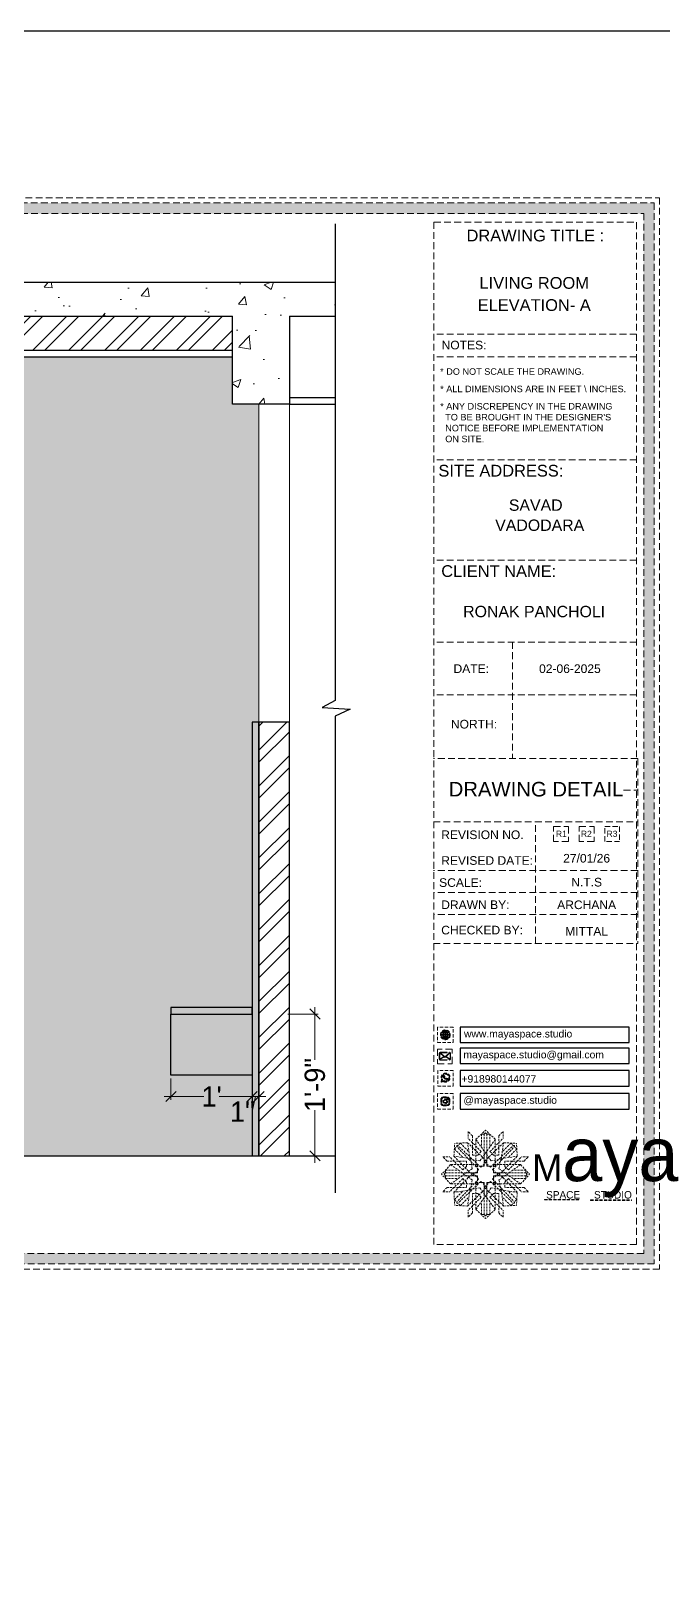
# Model space of a CAD drawing. Header units: millimetres. Extents: x 35877 to 3066687, y -650199 to -40525.
# Drawn here: x 148174.8 to 148268.2, y -179116.8 to -178889.6 of the extents above; entities that cross this region are included whole.
import ezdxf
from ezdxf.enums import TextEntityAlignment as Align

# ---------------------------------------------------------------- set-up
doc = ezdxf.new("R2010")
doc.units = ezdxf.units.MM
doc.header["$MEASUREMENT"] = 0
doc.header["$PDMODE"] = 35
doc.linetypes.add('DASHED', pattern=[0.75, 0.5, -0.25])
doc.linetypes.add('DASHEDX2', pattern=[1.5, 1, -0.5])
doc.layers.get('Defpoints').update_dxf_attribs({"color": 220})
doc.layers.add('AR HATCH-7', color=7, linetype='Continuous')
doc.layers.add('str coll', color=6, linetype='Continuous')
for name, color, linetype, lineweight in [('dim05', 1, 'Continuous', 13), ('Dimension', 10, 'DASHEDX2', 20), ('FURNITURE', 32, 'Continuous', 9), ('furniture dimensions', 1, 'DASHED', 0), ('FURNITURE-1', 252, 'Continuous', 13), ('NAME PLATE', 7, 'Continuous', 25), ('SECTION ( SLAB PLine )', 104, 'Continuous', 30), ('wall', 7, 'Continuous', 30), ('XX~SLAB ( BEAM )~ ( DIM )', 7, 'Continuous', 9)]:
    doc.layers.add(name, color=color, linetype=linetype, lineweight=lineweight)
doc.styles.add('Arial', font='arial.ttf')
doc.styles.add('century g', font='GOTHIC.TTF')
doc.styles.get("Standard").update_dxf_attribs({"font": 'arial.ttf', "height": 6})
doc.dimstyles.new('Archana', dxfattribs={"dimtxt": 2, "dimasz": 0.75, "dimexe": 0.5, "dimexo": 0.5, "dimgap": 0, "dimtad": 0, "dimzin": 0, "dimdsep": 46, "dimlunit": 4, "dimtxsty": 'century g', "dimblk": 'OBLIQUE', "dimcen": 0, "dimdle": 1, "dimclrd": 256, "dimclre": 256, "dimclrt": 256, "dimadec": 0, "dimazin": 0, "dimtfac": 1, "dimtofl": 0, "dimtmove": 1, "dimatfit": 3, "dimfxl": 1, "dimfxlon": 1, "dimtolj": 1, "dimtzin": 0, "dimlwd": -1, "dimlwe": -1, "dimarcsym": 0})

# ---------------------------------------------------------------- blocks, each defined once
blk = doc.blocks.new('FSFSF')
at = {"color": 42, "lineweight": 5, "true_color": 0xe0ac11}
for p, q in [((28600.03, 143.51), (28600.03, 140.16)), ((28602.15, 141.41), (28600.03, 143.51)), ((28603.86, 139.69), (28608.58, 144.08)), ((28607.9, 142.22), (28608.58, 142.85)), ((28613.31, 139.69), (28608.58, 144.08)), ((28609.27, 142.22), (28608.59, 142.85)), ((28615.02, 141.41), (28617.14, 143.51)), ((28617.14, 143.51), (28617.14, 140.16)), ((28593.19, 131.45), (28593.54, 137.71)), ((28593.39, 135), (28594.56, 136.12)), ((28593.39, 135), (28597.6, 130.78)), ((28599.8, 138.06), (28593.54, 137.71)), ((28595.12, 136.69), (28594.53, 136.69)), ((28594.56, 136.12), (28594.56, 136.71)), ((28605.17, 124.98), (28594.56, 136.12)), ((28596.24, 137.86), (28595.12, 136.69)), ((28606.27, 126.08), (28595.12, 136.69)), ((28596.24, 137.86), (28600.47, 133.65)), ((28601.03, 130), (28599.8, 138.06)), ((28599.8, 138.05), (28608.58, 129.56)), ((28606.47, 133.76), (28600.03, 140.16)), ((28602.15, 141.41), (28602.15, 131.95)), ((28603.86, 126.58), (28603.86, 139.69)), ((28603.86, 139.69), (28608.58, 133.02)), ((28607.9, 142.22), (28606.58, 142.22)), ((28606.58, 142.22), (28606.58, 135.84)), ((28607.9, 142.22), (28607.9, 126.58)), ((28613.31, 139.69), (28608.59, 133.02)), ((28617.37, 138.05), (28608.59, 129.56)), ((28609.27, 142.22), (28609.27, 126.58)), ((28609.27, 142.22), (28610.59, 142.22)), ((28610.59, 142.22), (28610.59, 135.84)), ((28610.7, 133.76), (28617.14, 140.16)), ((28610.9, 126.08), (28622.05, 136.69)), ((28612.02, 124.98), (28622.62, 136.12)), ((28613.31, 126.58), (28613.31, 139.69)), ((28615.02, 141.41), (28615.02, 131.95)), ((28616.14, 130), (28617.37, 138.06)), ((28620.93, 137.86), (28616.7, 133.65)), ((28617.37, 138.06), (28623.63, 137.71)), ((28623.8, 135), (28619.59, 130.78)), ((28620.93, 137.86), (28622.05, 136.69)), ((28622.05, 136.69), (28622.64, 136.69)), ((28622.62, 136.12), (28622.62, 136.71)), ((28623.8, 135), (28622.62, 136.12)), ((28624, 131.45), (28623.65, 137.71)), ((28587.73, 131.22), (28591.08, 131.22)), ((28589.84, 129.1), (28587.73, 131.22)), ((28589.84, 129.1), (28599.29, 129.1)), ((28597.49, 124.78), (28591.08, 131.22)), ((28593.19, 131.45), (28601.69, 122.67)), ((28601.25, 130.22), (28593.19, 131.45)), ((28599.29, 126.5), (28599.29, 129.1)), ((28605.86, 129.18), (28601.03, 130)), ((28602.07, 125.39), (28601.25, 130.22)), ((28604.75, 131.95), (28602.15, 131.95)), ((28604.71, 127.57), (28603.86, 127.57)), ((28604.7, 126.58), (28604.71, 127.57)), ((28606.47, 133.76), (28604.75, 131.95)), ((28605.86, 129.18), (28608.58, 133.02)), ((28606.27, 126.08), (28608.58, 128.27)), ((28607.9, 128.92), (28608.58, 129.56)), ((28607.9, 128.92), (28608.58, 128.27)), ((28611.31, 129.18), (28608.59, 133.02)), ((28609.27, 128.92), (28608.59, 129.56)), ((28609.27, 128.92), (28608.59, 128.27)), ((28610.9, 126.08), (28608.59, 128.27)), ((28610.7, 133.76), (28612.42, 131.95)), ((28611.31, 129.18), (28616.14, 130)), ((28612.42, 131.95), (28615.02, 131.95)), ((28612.46, 126.58), (28612.46, 127.57)), ((28612.46, 127.57), (28613.31, 127.57)), ((28615.12, 125.39), (28615.94, 130.22)), ((28623.99, 131.45), (28615.5, 122.67)), ((28615.94, 130.22), (28624, 131.45)), ((28627.34, 129.1), (28617.89, 129.1)), ((28617.89, 126.5), (28617.89, 129.1)), ((28619.7, 124.78), (28626.1, 131.22)), ((28629.45, 131.22), (28626.1, 131.22)), ((28627.34, 129.1), (28629.45, 131.22)), ((28591.56, 127.39), (28587.17, 122.66)), ((28591.56, 117.94), (28587.17, 122.66)), ((28589.03, 123.35), (28588.4, 122.67)), ((28589.03, 121.98), (28588.4, 122.65)), ((28589.03, 123.35), (28589.03, 124.67)), ((28589.03, 124.67), (28595.4, 124.67)), ((28589.03, 123.35), (28604.66, 123.35)), ((28589.03, 121.98), (28604.66, 121.98)), ((28589.03, 121.98), (28589.03, 120.66)), ((28589.03, 120.66), (28595.4, 120.66)), ((28597.49, 120.54), (28591.08, 114.11)), ((28604.66, 127.39), (28591.56, 127.39)), ((28591.56, 127.39), (28598.23, 122.67)), ((28591.56, 117.94), (28598.23, 122.65)), ((28593.19, 113.88), (28601.69, 122.65)), ((28605.17, 120.35), (28594.56, 109.2)), ((28597.49, 124.78), (28599.29, 126.5)), ((28597.49, 120.54), (28599.29, 118.83)), ((28602.07, 125.39), (28598.23, 122.67)), ((28602.07, 119.94), (28598.23, 122.65)), ((28602.07, 119.94), (28601.25, 115.1)), ((28602.33, 123.35), (28601.69, 122.67)), ((28602.33, 121.98), (28601.69, 122.65)), ((28602.33, 123.35), (28602.97, 122.67)), ((28602.33, 121.98), (28602.97, 122.65)), ((28605.17, 124.98), (28602.97, 122.67)), ((28605.17, 120.35), (28602.97, 122.65)), ((28603.68, 126.54), (28603.68, 127.39)), ((28604.66, 126.54), (28603.68, 126.54)), ((28607.9, 126.58), (28603.86, 126.58)), ((28604.66, 123.35), (28604.66, 127.39)), ((28604.66, 121.98), (28604.66, 117.94)), ((28609.27, 126.58), (28613.31, 126.58)), ((28612.02, 124.98), (28614.21, 122.67)), ((28612.02, 120.35), (28614.21, 122.65)), ((28612.02, 120.35), (28622.62, 109.2)), ((28612.52, 123.35), (28612.52, 127.39)), ((28612.52, 127.39), (28625.63, 127.39)), ((28612.52, 126.54), (28613.51, 126.54)), ((28628.16, 123.35), (28612.52, 123.35)), ((28612.52, 121.98), (28612.52, 117.94)), ((28628.16, 121.98), (28612.52, 121.98)), ((28613.51, 126.54), (28613.51, 127.39)), ((28614.85, 123.35), (28614.21, 122.67)), ((28614.85, 121.98), (28614.21, 122.65)), ((28614.85, 123.35), (28615.5, 122.67)), ((28614.85, 121.98), (28615.5, 122.65)), ((28615.12, 125.39), (28618.96, 122.67)), ((28615.12, 119.94), (28618.96, 122.65)), ((28615.12, 119.94), (28615.94, 115.1)), ((28623.99, 113.88), (28615.5, 122.65)), ((28619.7, 124.78), (28617.89, 126.5)), ((28619.7, 120.54), (28617.89, 118.83)), ((28625.63, 127.39), (28618.96, 122.67)), ((28625.63, 117.94), (28618.96, 122.65)), ((28619.7, 120.54), (28626.1, 114.11)), ((28628.16, 124.67), (28621.78, 124.67)), ((28628.16, 120.66), (28621.78, 120.66)), ((28625.63, 127.39), (28630.02, 122.66)), ((28625.63, 117.94), (28630.02, 122.66)), ((28628.16, 123.35), (28628.16, 124.67)), ((28628.16, 123.35), (28628.78, 122.67)), ((28628.16, 121.98), (28628.78, 122.65)), ((28628.16, 121.98), (28628.16, 120.66)), ((28589.84, 116.23), (28587.73, 114.11)), ((28587.73, 114.11), (28591.08, 114.11)), ((28589.84, 116.23), (28599.29, 116.23)), ((28604.66, 117.94), (28591.56, 117.94)), ((28601.25, 115.1), (28593.19, 113.87)), ((28593.19, 113.87), (28593.54, 107.62)), ((28593.39, 110.32), (28597.6, 114.55)), ((28606.27, 119.15), (28595.12, 108.54)), ((28599.29, 118.83), (28599.29, 116.23)), ((28599.8, 107.17), (28608.58, 115.67)), ((28601.03, 115.23), (28599.8, 107.17)), ((28605.86, 116.05), (28601.03, 115.23)), ((28602.15, 103.82), (28602.15, 113.27)), ((28604.75, 113.27), (28602.15, 113.27)), ((28604.66, 118.78), (28603.68, 118.78)), ((28603.68, 118.78), (28603.68, 117.94)), ((28607.9, 118.65), (28603.86, 118.65)), ((28603.86, 118.65), (28603.86, 105.54)), ((28604.71, 117.66), (28603.86, 117.66)), ((28604.7, 118.65), (28604.71, 117.66)), ((28606.47, 111.47), (28604.75, 113.27)), ((28605.86, 116.05), (28608.58, 112.21)), ((28606.27, 119.15), (28608.58, 116.96)), ((28607.9, 103.01), (28607.9, 118.65)), ((28607.9, 116.31), (28608.58, 116.96)), ((28607.9, 116.31), (28608.58, 115.67)), ((28610.9, 119.15), (28608.59, 116.96)), ((28609.27, 116.31), (28608.59, 116.96)), ((28609.27, 116.31), (28608.59, 115.67)), ((28611.31, 116.05), (28608.59, 112.21)), ((28617.37, 107.17), (28608.59, 115.67)), ((28609.27, 118.65), (28613.31, 118.65)), ((28609.27, 103.01), (28609.27, 118.65)), ((28610.7, 111.47), (28612.42, 113.27)), ((28610.9, 119.15), (28622.05, 108.54)), ((28611.31, 116.05), (28616.14, 115.23)), ((28612.42, 113.27), (28615.02, 113.27)), ((28612.46, 118.65), (28612.46, 117.66)), ((28612.46, 117.66), (28613.31, 117.66)), ((28612.52, 118.78), (28613.51, 118.78)), ((28612.52, 117.94), (28625.63, 117.94)), ((28613.31, 118.65), (28613.31, 105.54)), ((28613.51, 118.78), (28613.51, 117.94)), ((28615.02, 103.82), (28615.02, 113.27)), ((28615.94, 115.1), (28624, 113.87)), ((28616.14, 115.23), (28617.37, 107.17)), ((28617.89, 118.83), (28617.89, 116.23)), ((28627.34, 116.23), (28617.89, 116.23)), ((28623.8, 110.32), (28619.59, 114.55)), ((28624, 113.87), (28623.65, 107.62)), ((28629.45, 114.11), (28626.1, 114.11)), ((28627.34, 116.23), (28629.45, 114.11)), ((28593.39, 110.32), (28594.56, 109.2)), ((28599.8, 107.17), (28593.54, 107.52)), ((28595.12, 108.54), (28594.53, 108.54)), ((28594.56, 109.2), (28594.56, 108.61)), ((28596.24, 107.37), (28595.12, 108.54)), ((28596.24, 107.37), (28600.47, 111.58)), ((28606.47, 111.47), (28600.03, 105.07)), ((28600.03, 101.71), (28600.03, 105.07)), ((28603.86, 105.54), (28608.58, 112.21)), ((28603.86, 105.54), (28608.58, 101.15)), ((28606.58, 103.01), (28606.58, 109.38)), ((28613.31, 105.54), (28608.58, 101.15)), ((28613.31, 105.54), (28608.59, 112.21)), ((28610.59, 103.01), (28610.59, 109.38)), ((28610.7, 111.47), (28617.14, 105.07)), ((28620.93, 107.37), (28616.7, 111.58)), ((28617.14, 101.71), (28617.14, 105.07)), ((28617.37, 107.17), (28623.63, 107.52)), ((28620.93, 107.37), (28622.05, 108.54)), ((28622.05, 108.54), (28622.64, 108.54)), ((28623.8, 110.32), (28622.62, 109.2)), ((28622.62, 109.2), (28622.62, 108.61)), ((28602.15, 103.82), (28600.03, 101.71)), ((28607.9, 103.01), (28606.58, 103.01)), ((28607.9, 103.01), (28608.58, 102.38)), ((28609.27, 103.01), (28608.59, 102.38)), ((28609.27, 103.01), (28610.59, 103.01)), ((28615.02, 103.82), (28617.14, 101.71))]:
    blk.add_line(p, q, dxfattribs=at)
blk = doc.blocks.new('hgwg')
at = {"layer": 'Dimension', "true_color": 0xd39e00}
h = blk.add_hatch(color=42, dxfattribs=at)
h.dxf.hatch_style = 1
h.paths.add_polyline_path([(27505.71, 45.05), (27494.27, 45.05), (27494.27, 44.9), (27505.71, 44.9)])
h = blk.add_hatch(color=42, dxfattribs=at)
h.dxf.hatch_style = 1
h.paths.add_polyline_path([(27523.3, 44.9), (27509.68, 44.9), (27509.68, 44.75), (27523.3, 44.75)])
at = {"layer": 'Dimension', "color": 42, "true_color": 0xd39e00}
for p, q in [((27494.27, 45.05), (27505.71, 45.05)), ((27494.27, 44.9), (27494.27, 45.05)), ((27494.27, 44.9), (27505.71, 44.9)), ((27505.71, 45.05), (27505.71, 44.9)), ((27509.68, 44.9), (27523.3, 44.9)), ((27509.68, 44.9), (27509.68, 44.75)), ((27509.68, 44.75), (27523.3, 44.75)), ((27523.3, 44.75), (27523.3, 44.9))]:
    blk.add_line(p, q, dxfattribs=at)
at = {"layer": 'Dimension', "color": 42, "true_color": 0xd39e00, "attachment_point": 1}
for s, width, insert, char_height in [('{\\fCinzel|b0|i0|c0|p2;\\H1.5x;M\\fAmsterdam One|b0|i0|c0|p2;\\H2x;aya}', 85.3277, (27490.17, 69.17), 6), ('{\\fCinzel|b0|i0|c0|p0;SPACE     STUDIO}', 66.129, (27494.83, 47.86), 2.5)]:
    blk.add_mtext_dynamic_manual_height_columns(s, width=width, gutter_width=30, heights=[0], dxfattribs=dict(at, insert=insert, char_height=char_height))
blk = doc.blocks.new('aggerg')
at = {"layer": 'Dimension', "color": 42, "true_color": 0xd39e00}
blk.add_lwpolyline([(-1.41, 1.41), (1.41, 1.41), (1.41, -1.41), (-1.41, -1.41)], close=True, dxfattribs=at)
at = {"layer": 'NAME PLATE', "lineweight": 0, "insert": (-0.03, 0.62), "char_height": 1.151, "width": 2.2458, "attachment_point": 2, "style": 'Arial'}
blk.add_mtext('R3', dxfattribs=at)
blk = doc.blocks.new('QEGW4TG')
at = {"layer": 'Dimension', "true_color": 0x000000}
h = blk.add_hatch(color=18, dxfattribs=at)
h.dxf.hatch_style = 1
h.paths.add_polyline_path([(2.69, 1.93, 0.170513), (2.95, 1.97, 0.190337), (3.11, 2.18, 0.316231), (3.07, 2.28), (2.79, 2.37, 0.273721), (2.69, 2.34, 0.040749), (2.63, 2.27, -0.441282), (2.53, 2.25, -0.11828), (2.06, 2.64, -0.441282), (2.07, 2.74, 0.040749), (2.13, 2.81, 0.290083), (2.14, 2.92), (2.01, 3.18, 0.316231), (1.91, 3.2, 0.190337), (1.73, 3, 0.170513), (1.72, 2.74, 0.252784)], flags=0)
h.paths.add_polyline_path([(1.19, 1.98), (1.03, 1.3, 0.550912), (1.11, 1.23), (1.75, 1.39, 6.344125)])
h.paths.add_polyline_path([(1.81, 1.7), (1.4, 1.6), (1.5, 2.03, -9.071339)], flags=16)
h.paths.add_polyline_path([(3.11, 2.16, -0.17811), (2.95, 1.97, -0.170513), (2.69, 1.93, -0.252784), (1.72, 2.74, -0.170513), (1.73, 3, -0.17811), (1.89, 3.19, -0.370089), (2.01, 3.18), (2.14, 2.92, -0.307185), (2.13, 2.8, -0.041087), (2.06, 2.73, 0.321676), (2.05, 2.65, 0.126524), (2.55, 2.24, 0.312216), (2.62, 2.26, -0.041087), (2.68, 2.34, -0.290673), (2.79, 2.37), (3.07, 2.28, -0.370089)], flags=0)
h = blk.add_hatch(color=18, dxfattribs=at)
h.dxf.hatch_style = 1
h.paths.add_polyline_path([(2.79, 2.37, 0.273721), (2.69, 2.34, 0.040749), (2.63, 2.27, -0.441282), (2.53, 2.25, -0.11828), (2.06, 2.64, -0.441282), (2.07, 2.74, 0.040749), (2.13, 2.81, 0.290083), (2.14, 2.92), (2.01, 3.18, 0.316231), (1.91, 3.2, 0.190337), (1.73, 3, 0.170513), (1.72, 2.74, 0.252784), (2.69, 1.93, 0.170513), (2.95, 1.97, 0.190337), (3.11, 2.18, 0.316231), (3.07, 2.28)])
for p, q in [((1.19, 1.98), (1.03, 1.3)), ((1.1, 1.23), (1.75, 1.39)), ((1.5, 2.03), (1.4, 1.6)), ((1.4, 1.6), (1.81, 1.7)), ((2.01, 3.18), (2.14, 2.92)), ((3.07, 2.28), (2.8, 2.36))]:
    blk.add_line(p, q)
blk.add_lwpolyline([(0, 0), (4.68, 0), (4.68, 4.68), (0, 4.68)], close=True)
for centre, radius, start, end in [((1.09, 1.29), 0.0598, 164.8483, 282.1458), ((2.39, 2.56), 1.34, 241.4727, 205.6422), ((2.39, 2.56), 1.04, 235.9962, 210.8333), ((2.09, 2.87), 0.39, 159.7007, 198.4072), ((2.96, 3.23), 1.33, 201.4218, 258.1669), ((2.07, 2.87), 0.364, 118.9685, 159.3648), ((1.94, 3.12), 0.0896, 41.8985, 123.1344), ((2.11, 2.68), 0.066, 135.9932, 224.8892), ((1.67, 3.16), 0.586, 312.4617, 321.8728), ((3.12, 3.42), 1.31, 216.5455, 243.5279), ((2.05, 2.87), 0.104, 320.3924, 28.6971), ((2.57, 2.3), 0.066, 234.2482, 323.1441), ((3.11, 1.94), 0.586, 137.2645, 146.6756), ((2.76, 2.27), 0.104, 70.4402, 138.745), ((2.75, 2.31), 0.39, 260.7301, 299.4366), ((2.76, 2.29), 0.364, 299.7725, 340.1688), ((3.03, 2.2), 0.0896, 336.0029, 57.2388)]:
    blk.add_arc(centre, radius, start, end)
blk = doc.blocks.new('ASGERG')
at = {"layer": 'Dimension', "true_color": 0x000000}
h = blk.add_hatch(color=18, dxfattribs=at)
h.dxf.hatch_style = 1
h.paths.add_polyline_path([(0.99, 1.7, 0.353872), (1.69, 1.03), (2.96, 1.03, 0.353872), (3.66, 1.7), (3.66, 2.99, 0.353872), (2.96, 3.67), (1.69, 3.67, 0.353872), (0.99, 2.99)])
h.paths.add_polyline_path([(1.27, 2.97, -0.353872), (1.72, 3.4), (2.94, 3.4, -0.353872), (3.38, 2.97), (3.38, 1.72, -0.353872), (2.94, 1.3), (1.72, 1.3, -0.353872), (1.27, 1.72)], flags=16)
h.paths.add_polyline_path([(3.02, 2.35, -1), (1.64, 2.35, -1)], flags=0)
h.paths.add_polyline_path([(2.74, 2.35, -1), (1.92, 2.35, -1)], flags=0)
h.paths.add_polyline_path([(2.86, 3.02, -1), (3.19, 3.02, -1)], flags=0)
h.paths.add_polyline_path([(1.64, 2.35, 1), (3.02, 2.35, 1)], flags=0)
h = blk.add_hatch(color=18, dxfattribs=at)
h.dxf.hatch_style = 1
h.paths.add_polyline_path([(1.64, 2.35, 1), (3.02, 2.35, 1)])
h.paths.add_polyline_path([(2.74, 2.35, -1), (1.92, 2.35, -1)], flags=16)
h = blk.add_hatch(color=18, dxfattribs=at)
h.dxf.hatch_style = 1
h.paths.add_polyline_path([(3.19, 3.02, 1), (2.86, 3.02, 1)])
for p, q in [((0.99, 2.99), (0.99, 1.7)), ((1.27, 2.97), (1.27, 1.72)), ((1.69, 3.67), (2.96, 3.67)), ((1.69, 1.03), (2.96, 1.03)), ((2.94, 3.4), (1.72, 3.4)), ((2.94, 1.3), (1.72, 1.3)), ((3.38, 2.97), (3.38, 1.72)), ((3.66, 2.99), (3.66, 1.7))]:
    blk.add_line(p, q)
blk.add_lwpolyline([(0, 0), (4.68, 0), (4.68, 4.68), (0, 4.68)], close=True)
for centre, radius in [((2.33, 2.35), 0.694), ((2.33, 2.35), 0.414), ((3.02, 3.02), 0.168)]:
    blk.add_circle(centre, radius)
for centre, radius, start, end in [((1.76, 2.89), 0.778, 94.8631, 172.8127), ((1.76, 1.8), 0.778, 187.1873, 265.1369), ((1.76, 2.91), 0.491, 94.8631, 172.8127), ((1.76, 1.78), 0.491, 187.1873, 265.1369), ((2.9, 2.91), 0.491, 7.1873, 85.1369), ((2.9, 1.78), 0.491, 274.8631, 352.8127), ((2.89, 2.89), 0.778, 7.1873, 85.1369), ((2.89, 1.8), 0.778, 274.8631, 352.8127)]:
    blk.add_arc(centre, radius, start, end)
blk = doc.blocks.new('DTGWEGEARG')
at = {"layer": 'Dimension', "true_color": 0x000000}
h = blk.add_hatch(color=18, dxfattribs=at)
h.dxf.hatch_style = 1
h.paths.add_polyline_path([(3.83, 2.34, 1), (0.85, 2.34, 1)])
h.paths.add_polyline_path([(2.51, 1.01, 0.105795), (2.96, 1.58, -0.055205), (3.3, 1.41, -0.169822)], flags=16)
h.paths.add_polyline_path([(2.41, 1.12), (2.41, 1.69, -0.058279), (2.81, 1.63, -0.103353)], flags=16)
h.paths.add_polyline_path([(2.26, 1.13, -0.101741), (1.87, 1.63, -0.057171), (2.26, 1.69)], flags=16)
h.paths.add_polyline_path([(2.17, 1.01, -0.169822), (1.38, 1.41, -0.055205), (1.72, 1.58, 0.105795)], flags=16)
h.paths.add_polyline_path([(3.02, 1.72, 0.081336), (3.13, 2.27), (3.68, 2.27, -0.152069), (3.4, 1.52, 0.05687)], flags=16)
h.paths.add_polyline_path([(2.87, 1.77, 0.061945), (2.41, 1.84), (2.41, 2.27), (2.98, 2.27, -0.081344)], flags=16)
h.paths.add_polyline_path([(2.26, 1.84, 0.060923), (1.8, 1.77, -0.081344), (1.7, 2.27), (2.26, 2.27)], flags=16)
h.paths.add_polyline_path([(1.66, 1.72, 0.05687), (1.28, 1.52, -0.152069), (1, 2.27), (1.55, 2.27, 0.081336)], flags=16)
h.paths.add_polyline_path([(2.41, 2.42), (2.41, 2.83, 0.061945), (2.87, 2.91, -0.080009), (2.98, 2.42)], flags=16)
h.paths.add_polyline_path([(3.13, 2.42, 0.080116), (3.02, 2.96, 0.05687), (3.4, 3.16, 0.028258), (3.3, 3.27, -0.055205), (2.96, 3.1, 0.105795), (2.51, 3.67, -0.36029), (3.68, 2.42)], flags=16)
h.paths.add_polyline_path([(2.26, 2.42), (1.7, 2.42, -0.080009), (1.8, 2.91, 0.060923), (2.26, 2.84)], flags=16)
h.paths.add_polyline_path([(1.55, 2.42), (1, 2.42, -0.150466), (1.28, 3.16, 0.05687), (1.66, 2.96, 0.080116)], flags=16)
h.paths.add_polyline_path([(2.41, 2.98), (2.41, 3.56, -0.103353), (2.81, 3.05, -0.058279)], flags=16)
h.paths.add_polyline_path([(2.26, 2.99, -0.057171), (1.87, 3.05, -0.101741), (2.26, 3.55)], flags=16)
h.paths.add_polyline_path([(1.72, 3.1, -0.055205), (1.38, 3.27, -0.169822), (2.17, 3.67, 0.105795)], flags=16)
blk.add_lwpolyline([(0, 0), (4.68, 0), (4.68, 4.68), (0, 4.68)], close=True)
at = {"layer": 'Dimension', "color": 18, "true_color": 0x000000}
for p, q in [((1, 2.42), (1.55, 2.42)), ((1, 2.27), (1.55, 2.27)), ((1.7, 2.42), (2.26, 2.42)), ((1.7, 2.27), (2.26, 2.27)), ((2.26, 3.55), (2.26, 2.99)), ((2.26, 2.84), (2.26, 2.42)), ((2.26, 2.27), (2.26, 1.84)), ((2.26, 1.69), (2.26, 1.13)), ((2.41, 3.56), (2.41, 2.98)), ((2.41, 2.83), (2.41, 2.42)), ((2.41, 2.42), (2.98, 2.42)), ((2.41, 2.27), (2.98, 2.27)), ((2.41, 2.27), (2.41, 1.84)), ((2.41, 1.69), (2.41, 1.12)), ((3.13, 2.42), (3.68, 2.42)), ((3.13, 2.27), (3.68, 2.27))]:
    blk.add_line(p, q, dxfattribs=at)
blk.add_circle((2.34, 2.34), 1.49, dxfattribs=at)
for centre, radius, start, end in [((2.34, 2.34), 1.34, 142.3819, 176.6093), ((2.34, 2.34), 1.34, 183.0315, 217.6181), ((2.34, 4.74), 1.9, 236.1399, 249.1595), ((2.34, -0.06), 1.9, 110.8405, 123.8601), ((2.34, 2.34), 1.34, 97.3549, 135.9073), ((2.34, 4.74), 1.75, 236.7417, 249.3811), ((2.34, -0.06), 1.75, 110.6189, 123.2583), ((2.34, 2.34), 1.34, 224.0927, 262.6451), ((3.28, 2.34), 1.73, 159.0567, 177.3789), ((3.28, 2.34), 1.73, 182.3435, 200.9433), ((3.28, 2.34), 1.58, 158.8325, 177.1302), ((3.28, 2.34), 1.58, 182.5658, 201.1675), ((3.28, 2.34), 1.73, 129.9301, 154.0867), ((3.28, 2.34), 1.73, 205.9133, 230.0699), ((2.34, 4.74), 1.9, 253.6799, 267.6253), ((2.34, -0.06), 1.9, 92.3747, 106.3201), ((3.28, 2.34), 1.58, 130.1073, 153.3446), ((2.34, 4.74), 1.75, 254.3336, 267.422), ((2.34, -0.06), 1.75, 92.578, 105.6664), ((3.28, 2.34), 1.58, 206.6554, 229.8927), ((1.4, 2.34), 1.58, 26.6554, 50.2584), ((2.34, 4.74), 1.75, 272.3248, 285.6664), ((2.34, 4.74), 1.9, 272.1415, 286.3201), ((2.34, -0.06), 1.9, 73.6799, 87.8585), ((2.34, -0.06), 1.75, 74.3336, 87.6752), ((1.4, 2.34), 1.58, 309.7416, 333.3446), ((2.34, 2.34), 1.34, 3.3907, 82.6451), ((1.4, 2.34), 1.73, 25.9133, 50.0699), ((1.4, 2.34), 1.73, 309.9301, 334.0867), ((2.34, 2.34), 1.34, 277.3549, 315.9073), ((1.4, 2.34), 1.58, 2.8698, 21.1675), ((1.4, 2.34), 1.58, 338.8325, 357.4342), ((2.34, 4.74), 1.75, 290.6189, 303.2583), ((2.34, -0.06), 1.75, 56.7417, 69.3811), ((2.34, 4.74), 1.9, 290.8405, 303.8601), ((1.4, 2.34), 1.73, 2.6211, 20.9433), ((1.4, 2.34), 1.73, 339.0567, 357.6565), ((2.34, -0.06), 1.9, 56.1399, 69.1595), ((2.34, 2.34), 1.34, 322.3819, 356.9685)]:
    blk.add_arc(centre, radius, start, end, dxfattribs=at)
blk = doc.blocks.new('_Oblique')
at = {"layer": 'wall', "color": 0, "lineweight": -2}
blk.add_line((-0.5, -0.5), (0.5, 0.5), dxfattribs=at)
blk = doc.blocks.new('*D405')
at = {"layer": 'Defpoints', "color": 0, "linetype": 'Continuous', "lineweight": 0, "transparency": 16777216}
for p in [(148208.51, -179034.8), (148216.77, -179034.8), (148208.51, -179055.75)]:
    blk.add_point(p, dxfattribs=at)
at = {"layer": 'furniture dimensions', "color": 5, "linetype": 'Continuous', "transparency": 16777216}
for p, q in [((148212.77, -179034.8), (148217.27, -179034.8)), ((148216.77, -179033.8), (148216.77, -179041.55)), ((148216.77, -179056.75), (148216.77, -179049))]:
    blk.add_line(p, q, dxfattribs=at)
at = {"layer": 'furniture dimensions', "color": 5, "linetype": 'ByBlock', "transparency": 16777216}
blk.add_line((148212.77, -179055.75), (148217.27, -179055.75), dxfattribs=at)
at = {"layer": 'furniture dimensions', "color": 5, "linetype": 'Continuous', "transparency": 16777216, "xscale": 1.5, "yscale": 1.5, "zscale": 1.5}
for p, rotation in [((148216.77, -179034.8), 90), ((148216.77, -179055.75), 270)]:
    blk.add_blockref('_Oblique', p, dxfattribs=dict(at, rotation=rotation))
at = {"layer": 'furniture dimensions', "linetype": 'Continuous', "lineweight": 0, "transparency": 16777216, "insert": (148216.77, -179045.28), "char_height": 3, "attachment_point": 5, "rotation": 90, "style": 'century g'}
blk.add_mtext('\\A1;1\'-9"', dxfattribs=at)
blk = doc.blocks.new('*D406')
at = {"layer": 'Defpoints', "color": 0, "linetype": 'Continuous', "lineweight": 0, "transparency": 16777216}
for p in [(148195.51, -179043.8), (148207.51, -179043.8), (148207.51, -179046.98)]:
    blk.add_point(p, dxfattribs=at)
at = {"layer": 'furniture dimensions', "color": 5, "linetype": 'ByBlock', "transparency": 16777216}
blk.add_line((148195.51, -179044.3), (148195.51, -179047.48), dxfattribs=at)
at = {"layer": 'furniture dimensions', "color": 5, "linetype": 'Continuous', "transparency": 16777216}
for p, q in [((148207.51, -179044.3), (148207.51, -179047.48)), ((148194.51, -179046.98), (148200.36, -179046.98)), ((148208.51, -179046.98), (148202.65, -179046.98))]:
    blk.add_line(p, q, dxfattribs=at)
at = {"layer": 'furniture dimensions', "color": 5, "linetype": 'Continuous', "transparency": 16777216, "xscale": 1.5, "yscale": 1.5, "zscale": 1.5, "rotation": 180}
blk.add_blockref('_Oblique', (148195.51, -179046.98), dxfattribs=at)
at = {"layer": 'furniture dimensions', "color": 5, "linetype": 'Continuous', "transparency": 16777216, "xscale": 1.5, "yscale": 1.5, "zscale": 1.5}
blk.add_blockref('_Oblique', (148207.51, -179046.98), dxfattribs=at)
at = {"layer": 'furniture dimensions', "linetype": 'Continuous', "lineweight": 0, "transparency": 16777216, "insert": (148201.51, -179046.98), "char_height": 3, "attachment_point": 5, "style": 'century g'}
blk.add_mtext("\\A1;1'", dxfattribs=at)
blk = doc.blocks.new('*D441')
at = {"layer": 'Defpoints', "color": 0, "linetype": 'Continuous', "lineweight": 0, "transparency": 16777216}
for p in [(148207.51, -179043.8), (148208.51, -179043.8), (148208.51, -179046.98)]:
    blk.add_point(p, dxfattribs=at)
at = {"layer": 'furniture dimensions', "color": 5, "linetype": 'ByBlock', "transparency": 16777216}
blk.add_line((148207.51, -179044.3), (148207.51, -179047.48), dxfattribs=at)
at = {"layer": 'furniture dimensions', "color": 5, "linetype": 'Continuous', "transparency": 16777216}
for p, q in [((148208.51, -179044.3), (148208.51, -179047.48)), ((148206.51, -179046.98), (148209.51, -179046.98)), ((148208.01, -179046.98), (148207.51, -179049.21))]:
    blk.add_line(p, q, dxfattribs=at)
at = {"layer": 'furniture dimensions', "color": 5, "linetype": 'Continuous', "transparency": 16777216, "xscale": 1.5, "yscale": 1.5, "zscale": 1.5, "rotation": 180}
blk.add_blockref('_Oblique', (148207.51, -179046.98), dxfattribs=at)
at = {"layer": 'furniture dimensions', "color": 5, "linetype": 'Continuous', "transparency": 16777216, "xscale": 1.5, "yscale": 1.5, "zscale": 1.5}
blk.add_blockref('_Oblique', (148208.51, -179046.98), dxfattribs=at)
at = {"layer": 'furniture dimensions', "linetype": 'Continuous', "lineweight": 0, "transparency": 16777216, "insert": (148206.05, -179049.21), "char_height": 3, "attachment_point": 5, "style": 'century g'}
blk.add_mtext('\\A1;1"', dxfattribs=at)

msp = doc.modelspace()

# ---------------------------------------------------------------- hatches: boundary and pattern name
at = {"layer": 'AR HATCH-7', "lineweight": 0, "true_color": 0x939598, "transparency": 33554687}
h = msp.add_hatch(dxfattribs=at)
h.set_pattern_fill('ANSI32', color=252, scale=10)
h.set_pattern_definition([(45, (-854.746, 1366.042), (-2.65165043, 2.65165043), []), (45, (-852.978, 1366.042), (-2.65165043, 2.65165043), [])])
h.paths.add_polyline_path([(148213.007, -178991.721), (148208.507, -178991.721), (148208.507, -179055.748), (148213.007, -179055.748)])
at = {"layer": 'dim05', "lineweight": 0, "true_color": 0x6e4817, "transparency": 33554559}
h = msp.add_hatch(color=36, dxfattribs=at)
h.dxf.hatch_style = 1
h.paths.add_polyline_path([(148207.507, -179034.803), (148207.507, -179033.815), (148196.507, -179033.815), (148196.507, -179043.803), (148207.507, -179043.803)])
h.paths.add_polyline_path([(148196.507, -179033.815), (148195.507, -179033.815), (148195.507, -179043.803), (148196.507, -179043.803)])
at = {"layer": 'Dimension', "true_color": 0xd39e00, "transparency": 33554687}
h = msp.add_hatch(color=42, dxfattribs=at)
h.paths.add_polyline_path([(148044.314, -179071.7), (148266.873, -179071.7), (148266.873, -178915.046), (148044.314, -178915.046)])
h.paths.add_polyline_path([(148045.876, -179070.138), (148265.311, -179070.138), (148265.311, -178916.608), (148045.876, -178916.608)], flags=16)
at = {"layer": 'Dimension', "true_color": 0x000000, "transparency": 33554687}
h = msp.add_hatch(color=18, dxfattribs=at)
h.dxf.hatch_style = 1
h.paths.add_polyline_path([(148236.619, -179041.605, 0.4142136), (148236.785, -179041.439), (148236.785, -179040.61, 0.4142136), (148236.619, -179040.444), (148235.302, -179040.444, 0.4142136), (148235.136, -179040.61), (148235.136, -179041.439, 0.4142136), (148235.302, -179041.605)])
h.paths.add_polyline_path([(148236.083, -179041.105), (148236.693, -179041.512, -0.1989124), (148236.619, -179041.543), (148235.302, -179041.543, -0.1989124), (148235.229, -179041.512), (148235.838, -179041.105), (148235.961, -179041.22)], flags=16)
h.paths.add_polyline_path([(148235.961, -179041.135), (148235.29, -179040.507, -0.0287833), (148235.302, -179040.506), (148236.619, -179040.506, -0.0287833), (148236.631, -179040.507)], flags=16)
h.paths.add_polyline_path([(148236.13, -179041.062), (148236.692, -179040.536, -0.2024819), (148236.723, -179040.61), (148236.723, -179041.439, -0.043076), (148236.722, -179041.457)], flags=16)
h.paths.add_polyline_path([(148235.792, -179041.062), (148235.2, -179041.457, -0.043076), (148235.198, -179041.439), (148235.198, -179040.61, -0.2024819), (148235.23, -179040.536)], flags=16)
at = {"layer": 'FURNITURE', "lineweight": 0, "true_color": 0xf1e8df, "transparency": 33554505}
h = msp.add_hatch(color=254, dxfattribs=at)
h.dxf.hatch_style = 1
h.paths.add_polyline_path([(148207.507, -178991.721), (148208.507, -178991.721), (148208.507, -178944.748), (148204.602, -178944.748), (148204.602, -178937.766), (148073.773, -178937.766), (148073.773, -178962.748), (148072.773, -178962.748), (148072.773, -178957.762), (148071.772, -178957.762), (148071.772, -178956.748), (148067.773, -178956.748), (148067.773, -179055.748), (148207.507, -179055.748), (148207.507, -179043.803), (148195.507, -179043.803), (148195.507, -179034.803), (148207.507, -179034.803)])
h.paths.add_polyline_path([(148172.519, -179028.748), (148101.519, -179028.748), (148101.519, -178962.748), (148172.519, -178962.748)], flags=16)
h.paths.add_polyline_path([(148171.519, -179027.748), (148102.519, -179027.748), (148102.519, -178963.748), (148171.519, -178963.748)], flags=0)
h.paths.add_polyline_path([(148072.773, -178937.766), (148067.773, -178937.766), (148067.773, -178944.748), (148067.773, -178953.748), (148067.773, -178955.748), (148072.773, -178955.748)], flags=17)
h.paths.add_polyline_path([(148199.187, -179043.803), (148203.827, -179043.803), (148203.661, -179043.803), (148199.021, -179043.803)], flags=16)
h.paths.add_polyline_path([(148203.249, -179045.905), (148207.507, -179045.905), (148207.507, -179045.901), (148203.249, -179045.901)], flags=16)
h.paths.add_polyline_path([(148123.98, -178996.704), (148150.198, -178996.704), (148150.198, -178988.472), (148123.98, -178988.472)], flags=0)
h = msp.add_hatch(color=254, dxfattribs=at)
h.dxf.hatch_style = 1
h.paths.add_polyline_path([(148208.507, -178991.721), (148207.507, -178991.721), (148207.507, -179055.748), (148208.507, -179055.748)])
at = {"layer": 'FURNITURE-1', "lineweight": 0, "true_color": 0xc7c8ca, "transparency": 33554687}
h = msp.add_hatch(dxfattribs=at)
h.set_pattern_fill('AR-CONC', color=9, scale=2)
h.set_pattern_definition([(50, (-854.746, 1363.042), (14.34520365, -1.2550427), [1.5, -16.5]), (355, (-854.746, 1363.042), (-2.7750267, 15.0438427), [1.2, -13.2]), (100.4514445, (-853.55, 1362.937), (11.5701769, 13.7887998), [1.2748038, -14.0228422]), (46.1842, (-854.746, 1367.042), (21.3448266, -3.3103856), [2.25, -24.75]), (96.635635, (-852.967, 1366.766), (18.693239, 19.482372), [1.9122068, -21.0342752]), (351.184164, (-854.746, 1367.042), (18.693239, 19.482372), [1.8, -19.8]), (21, (-852.746, 1366.042), (11.93814104, -8.0523778), [1.5, -16.5]), (326, (-852.746, 1366.042), (4.8663066, 14.5030009), [1.2, -13.2]), (71.451445, (-851.751, 1365.371), (16.8044475, 6.45062306), [1.2748038, -14.0228422]), (37.5, (-854.746, 1363.042), (0.24319711, 6.65787708), [0, -13.04, 0, -13.4, 0, -13.25]), (7.5, (-854.746, 1363.042), (5.26139075, 7.88823424), [0, -7.64, 0, -12.74, 0, -5.05]), (327.5, (-859.206, 1363.042), (10.67644872, -0.45109743), [0, -5, 0, -15.6, 0, -20.7]), (317.5, (-861.206, 1363.042), (11.6637234, 2.00209965), [0, -6.5, 0, -10.36, 0, -14.7])])
h.paths.add_polyline_path([(148219.775, -178926.748), (148053.594, -178926.748), (148053.594, -178931.748), (148058.773, -178931.748), (148058.773, -178944.748), (148067.773, -178944.748), (148067.773, -178931.748), (148204.602, -178931.748), (148204.602, -178944.748), (148213.007, -178944.748), (148213.007, -178931.748), (148219.775, -178931.748)])
at = {"layer": 'FURNITURE-1', "lineweight": 0, "transparency": 33554572}
h = msp.add_hatch(dxfattribs=at)
h.set_pattern_fill('ANSI32', color=6, scale=10)
h.set_pattern_definition([(45, (-854.746, 1363.042), (-2.65165043, 2.65165043), []), (45, (-852.978, 1363.042), (-2.65165043, 2.65165043), [])])
h.paths.add_polyline_path([(148204.602, -178931.748), (148067.773, -178931.748), (148067.773, -178936.766), (148204.602, -178936.766)])

# ---------------------------------------------------------------- linework, layer by layer
at = {"color": 18, "true_color": 0x000000, "transparency": 33554687, "elevation": 0.119}
for points in [[(148238.22, -179039.007), (148263.158, -179039.007), (148263.158, -179036.728), (148238.22, -179036.728)], [(148238.22, -179042.118), (148263.158, -179042.118), (148263.158, -179039.839), (148238.22, -179039.839)], [(148238.232, -179045.437), (148263.158, -179045.437), (148263.158, -179043.157), (148238.232, -179043.157)], [(148238.22, -179048.834), (148263.158, -179048.834), (148263.158, -179046.555), (148238.22, -179046.555)]]:
    msp.add_lwpolyline(points, close=True, dxfattribs=at)
at = {"layer": 'Dimension', "color": 42, "true_color": 0xd39e00, "transparency": 33554687}
for p, q in [((148264.254, -178934.418, 0.119), (148234.348, -178934.418, 0.119)), ((148264.254, -178937.787, 0.119), (148234.348, -178937.787, 0.119)), ((148264.254, -178952.986, 0.119), (148234.348, -178952.986, 0.119)), ((148264.254, -178967.809, 0.119), (148234.348, -178967.809, 0.119)), ((148264.254, -178979.887, 0.119), (148234.348, -178979.887, 0.119)), ((148245.919, -178979.887, 0.119), (148245.919, -178997.056, 0.119)), ((148264.254, -178987.659, 0.119), (148234.348, -178987.659, 0.119)), ((148264.435, -178997.056, 0.119), (148234.256, -178997.056, 0.119)), ((148264.435, -178997.056, 0.119), (148264.435, -179024.39, 0.119)), ((148262.353, -179001.742, 0.119), (148264.435, -179001.742, 0.119)), ((148234.256, -179006.428, 0.119), (148264.435, -179006.428, 0.119)), ((148249.345, -179024.39, 0.119), (148249.345, -179006.428, 0.119)), ((148264.435, -179013.613, 0.119), (148234.256, -179013.613, 0.119)), ((148264.435, -179016.848, 0.119), (148234.256, -179016.848, 0.119)), ((148264.435, -179020.084, 0.119), (148234.256, -179020.084, 0.119)), ((148234.256, -179024.39, 0.119), (148264.435, -179024.39, 0.119))]:
    msp.add_line(p, q, dxfattribs=at)
at = {"layer": 'Dimension', "color": 18, "true_color": 0x000000, "transparency": 33554687}
for p, q in [((148235.136, -179040.61, 0.119), (148235.136, -179041.439, 0.119)), ((148235.198, -179040.61, 0.119), (148235.198, -179041.439, 0.119)), ((148235.2, -179041.457, 0.119), (148235.792, -179041.062, 0.119)), ((148235.229, -179041.512, 0.119), (148235.838, -179041.105, 0.119)), ((148235.23, -179040.536, 0.119), (148235.792, -179041.062, 0.119)), ((148235.29, -179040.507, 0.119), (148235.961, -179041.135, 0.119)), ((148235.302, -179040.444, 0.119), (148236.619, -179040.444, 0.119)), ((148235.302, -179040.506, 0.119), (148236.619, -179040.506, 0.119)), ((148235.302, -179041.543, 0.119), (148236.619, -179041.543, 0.119)), ((148235.302, -179041.605, 0.119), (148236.619, -179041.605, 0.119)), ((148235.838, -179041.105, 0.119), (148235.961, -179041.22, 0.119)), ((148235.961, -179041.135, 0.119), (148236.631, -179040.507, 0.119)), ((148235.961, -179041.22, 0.119), (148236.083, -179041.105, 0.119)), ((148236.693, -179041.512, 0.119), (148236.083, -179041.105, 0.119)), ((148236.13, -179041.062, 0.119), (148236.692, -179040.536, 0.119)), ((148236.722, -179041.457, 0.119), (148236.13, -179041.062, 0.119)), ((148236.723, -179040.61, 0.119), (148236.723, -179041.439, 0.119)), ((148236.785, -179040.61, 0.119), (148236.785, -179041.439, 0.119))]:
    msp.add_line(p, q, dxfattribs=at)
at = {"layer": 'Dimension', "color": 42, "true_color": 0xd39e00, "transparency": 33554687, "elevation": 0.119}
for points in [[(148043.533, -178914.265), (148267.654, -178914.265), (148267.654, -179072.481), (148043.533, -179072.481)], [(148044.314, -178915.046), (148266.873, -178915.046), (148266.873, -179071.7), (148044.314, -179071.7)], [(148045.876, -178916.608), (148265.311, -178916.608), (148265.311, -179070.138), (148045.876, -179070.138)], [(148234.348, -179068.852), (148234.348, -178917.893), (148264.254, -178917.893), (148264.254, -179068.852)], [(148252.016, -179007.123), (148254.219, -179007.123), (148254.219, -179009.325), (148252.016, -179009.325)], [(148255.789, -179007.123), (148257.991, -179007.123), (148257.991, -179009.325), (148255.789, -179009.325)]]:
    msp.add_lwpolyline(points, close=True, dxfattribs=at)
at = {"layer": 'Dimension', "transparency": 33554687, "elevation": 0.119}
msp.add_lwpolyline([(148234.876, -179042.135), (148237.043, -179042.135), (148237.043, -179039.968), (148234.876, -179039.968)], close=True, dxfattribs=at)
at = {"layer": 'Dimension', "color": 18, "true_color": 0x000000, "transparency": 33554687}
for centre, radius, start, end in [((148235.302, -179040.61, 0.119), 0.166, 90, 180), ((148235.302, -179041.439, 0.119), 0.166, 180, 270), ((148235.302, -179040.61, 0.119), 0.104, 134.21354, 180), ((148235.302, -179041.439, 0.119), 0.104, 180, 189.86619), ((148235.302, -179041.439, 0.119), 0.104, 224.99995, 270), ((148235.302, -179040.61, 0.119), 0.104, 90, 96.59481), ((148236.619, -179040.61, 0.119), 0.166, 0, 90), ((148236.619, -179040.61, 0.119), 0.104, 83.40519, 90), ((148236.619, -179041.439, 0.119), 0.166, 270, 0), ((148236.619, -179041.439, 0.119), 0.104, 270, 315.00005), ((148236.619, -179040.61, 0.119), 0.104, 0, 45.78646), ((148236.619, -179041.439, 0.119), 0.104, 350.13381, 0)]:
    msp.add_arc(centre, radius, start, end, dxfattribs=at)
at = {"layer": 'FURNITURE', "color": 3, "lineweight": 30, "transparency": 33554687}
msp.add_lwpolyline([(147302.371, -178889.62), (148535.999, -178889.62), (148535.999, -179366.596), (147302.371, -179366.596)], close=True, dxfattribs=at)
at = {"layer": 'FURNITURE', "color": 252, "lineweight": 25, "true_color": 0x939598, "transparency": 33554687}
msp.add_lwpolyline([(148219.775, -178918.133), (148219.775, -178988.498), (148217.852, -178989.554), (148221.969, -178989.804), (148219.775, -178990.827), (148219.775, -179061.225)], dxfattribs=at)
at = {"layer": 'FURNITURE', "lineweight": 0, "transparency": 33554687}
msp.add_lwpolyline([(148208.507, -178991.721), (148213.007, -178991.721), (148213.007, -178944.748), (148208.507, -178944.748)], close=True, dxfattribs=at)
at = {"layer": 'FURNITURE', "lineweight": 30, "transparency": 33554687}
for points in [[(148208.507, -178991.721), (148207.507, -178991.721), (148207.507, -179055.748), (148208.507, -179055.748)], [(148195.507, -179034.803), (148207.507, -179034.803), (148207.507, -179033.815), (148195.507, -179033.815)], [(148195.507, -179034.803), (148207.507, -179034.803), (148207.507, -179043.803), (148195.507, -179043.803)]]:
    msp.add_lwpolyline(points, close=True, dxfattribs=at)
at = {"layer": 'SECTION ( SLAB PLine )', "color": 1, "transparency": 33554687}
for p, q in [((148053.594, -178926.748), (148219.775, -178926.748)), ((148067.773, -178931.748), (148204.602, -178931.748)), ((148213.007, -178931.748), (148219.775, -178931.748)), ((148053.594, -179055.748), (148219.775, -179055.748)), ((148053.594, -179055.748), (148219.775, -179055.748))]:
    msp.add_line(p, q, dxfattribs=at)
msp.add_lwpolyline([(148213.007, -178931.748), (148213.007, -178944.748), (148204.602, -178944.748), (148204.602, -178931.748)], dxfattribs=at)
at = {"layer": 'str coll', "lineweight": 30, "transparency": 33554687}
for p, q in [((148067.773, -178936.766), (148204.602, -178936.766)), ((148067.773, -178937.766), (148204.602, -178937.766)), ((148213.007, -178943.748), (148219.775, -178943.748)), ((148213.007, -178944.748), (148219.775, -178944.748))]:
    msp.add_line(p, q, dxfattribs=at)
at = {"layer": 'XX~SLAB ( BEAM )~ ( DIM )', "lineweight": 30, "transparency": 33554687}
msp.add_lwpolyline([(148213.007, -178991.721), (148208.507, -178991.721), (148208.507, -179055.748), (148213.007, -179055.748)], close=True, dxfattribs=at)

# ---------------------------------------------------------------- block references
at = {"layer": 'Dimension', "transparency": 33554687, "xscale": 0.4872309334143639, "yscale": 0.4872309334143639, "zscale": 0.4872309334143639}
msp.add_blockref('DTGWEGEARG', (148234.888, -179039.007, 0.119), dxfattribs=at)
at = {"layer": 'Dimension', "color": 42, "true_color": 0xd39e00, "transparency": 33554687}
for name, p, xscale, yscale, zscale in [('QEGW4TG', (148234.899, -179045.437, 0.119), 0.4872309334143639, 0.4872309334143639, 0.4872309334143639), ('ASGERG', (148234.888, -179048.834, 0.119), 0.4872309334143639, 0.4872309334143639, 0.4872309334143639), ('FSFSF', (139570.116, -179095.644, 0.119), 0.3031206173861817, 0.3031206173861817, 0.3031206173861817), ('hgwg', (136088.397, -179082.11, 0.119), 0.4423564192230606, 0.4423564192230606, 0.4423564192230606)]:
    msp.add_blockref(name, p, dxfattribs=dict(at, xscale=xscale, yscale=yscale, zscale=zscale))
at = {"layer": 'NAME PLATE', "transparency": 33554687, "xscale": 0.7809823643251774, "yscale": 0.7809823643251774, "zscale": 0.7809823643251774}
msp.add_blockref('aggerg', (148260.662, -179008.224, 0.119), dxfattribs=at)

# ---------------------------------------------------------------- texts
at = {"color": 18, "true_color": 0x000000, "transparency": 33554687, "char_height": 1.08943, "attachment_point": 1}
for s, width, gutter_width, insert in [('www.mayaspace.studio', 7.31602, 6.12, (148238.783, -179037.173, 0.119)), ('mayaspace.studio@gmail.com', 4.56424, 3.818, (148238.696, -179040.247, 0.119)), ('+918980144077', 17.79841, 3.818, (148238.414, -179043.83, 0.119)), ('@mayaspace.studio', 4.56424, 3.818, (148238.696, -179046.962, 0.119))]:
    msp.add_mtext_dynamic_manual_height_columns(s, width=width, gutter_width=gutter_width, heights=[0], dxfattribs=dict(at, insert=insert))
at = {"layer": 'NAME PLATE', "transparency": 33554687, "style": 'Arial'}
for s, height, p in [('DRAWING TITLE : ', 1.73494, (148249.655, -178920.718, 0.119)), ('LIVING ROOM', 1.73494, (148249.144, -178927.717, 0.119)), ('ELEVATION- A', 1.73494, (148249.151, -178930.989, 0.119)), ('NOTES:', 1.2748, (148238.784, -178936.665, 0.119)), ('SITE ADDRESS:', 1.73494, (148244.224, -178955.444, 0.119)), (' SAVAD ', 1.6771, (148249.374, -178960.498, 0.039)), ('VADODARA', 1.6771, (148249.962, -178963.464, 0.039)), ('CLIENT NAME:', 1.73494, (148243.908, -178970.267, 0.119)), ('RONAK PANCHOLI    ', 1.67714, (148250.44, -178976.208, 0.039)), ('DATE:', 1.2748, (148239.853, -178984.445, 0.119)), ('02-06-2025', 1.2748, (148254.422, -178984.445, 0.119)), ('NORTH:', 1.2748, (148240.26, -178992.64, 0.119)), ('DRAWING DETAIL', 2.14495, (148249.416, -179002.672, 0.119)), ('REVISION NO.', 1.27476, (148241.499, -179008.968, 0.119)), ('REVISED DATE: ', 1.27476, (148242.44, -179012.769, 0.119)), ('SCALE:', 1.2748, (148238.272, -179016.029, 0.119)), ('DRAWN BY:', 1.2748, (148240.46, -179019.305, 0.119)), ('ARCHANA', 1.2748, (148256.89, -179019.31, 0.119)), ('CHECKED BY:', 1.27476, (148241.45, -179023.045, 0.119)), ('MITTAL', 1.2748, (148256.89, -179023.214, 0.119))]:
    msp.add_text(s, height=height, dxfattribs=at).set_placement(p, align=Align.CENTER)
for s, p in [('R1', (148252.354, -179008.639, 0.119)), ('R2', (148256.044, -179008.639, 0.119))]:
    msp.add_text(s, height=0.8987, dxfattribs=at).set_placement(p)
at = {"layer": 'NAME PLATE', "transparency": 33554687, "char_height": 0.96414, "width": 37.24958, "attachment_point": 1, "style": 'Arial'}
for s, insert in [('* DO NOT SCALE THE DRAWING.', (148235.261, -178939.455, 0.119)), ('* ALL DIMENSIONS ARE IN FEET \\\\ INCHES.', (148235.261, -178942.019, 0.119)), ("* ANY DISCREPENCY IN THE DRAWING \\P  TO BE BROUGHT IN THE DESIGNER'S\\P  NOTICE BEFORE IMPLEMENTATION \\P  ON SITE.", (148235.261, -178944.583, 0.119))]:
    msp.add_mtext(s, dxfattribs=dict(at, insert=insert))
at = {"layer": 'NAME PLATE', "lineweight": 0, "transparency": 33554687, "char_height": 1.2748, "attachment_point": 2, "style": 'Arial'}
for s, insert, width in [('27/01/26', (148256.89, -179011.162, 0.119), 11.04725), ('N.T.S', (148256.89, -179014.691, 0.119), 2.48798)]:
    msp.add_mtext(s, dxfattribs=dict(at, insert=insert, width=width))

# ---------------------------------------------------------------- dimensions: what is measured, and where the dimension line sits
at = {"layer": 'furniture dimensions', "color": 5, "linetype": 'Continuous', "lineweight": 0}
dim = msp.add_linear_dim(base=(148216.773, -179034.803), p1=(148208.507, -179055.748), p2=(148208.507, -179034.803), angle=90, dimstyle='Archana', override={"dimtxt": 3, "dimasz": 1.5, "dimdec": 0, "dimclrd": 5, "dimclre": 5, "dimfxl": 4}, dxfattribs=at)
dim.commit()
dim.dimension.update_dxf_attribs({"geometry": '*D405', "text_midpoint": (148216.773, -179045.275)})
dim = msp.add_linear_dim(base=(148207.507, -179046.983), p1=(148195.507, -179043.803), p2=(148207.507, -179043.803), dimstyle='Archana', override={"dimtxt": 3, "dimasz": 1.5, "dimdec": 0, "dimclrd": 5, "dimclre": 5, "dimfxl": 4}, dxfattribs=at)
dim.commit()
dim.dimension.update_dxf_attribs({"geometry": '*D406', "text_midpoint": (148201.507, -179046.983)})
dim = msp.add_linear_dim(base=(148208.507, -179046.983), p1=(148207.507, -179043.803), p2=(148208.507, -179043.803), dimstyle='Archana', override={"dimtxt": 3, "dimasz": 1.5, "dimdec": 0, "dimclrd": 5, "dimclre": 5, "dimfxl": 4}, dxfattribs=at)
dim.commit()
dim.dimension.update_dxf_attribs({"geometry": '*D441', "text_midpoint": (148207.507, -179049.208), "dimtype": 160})

doc.saveas('drawing.dxf')
